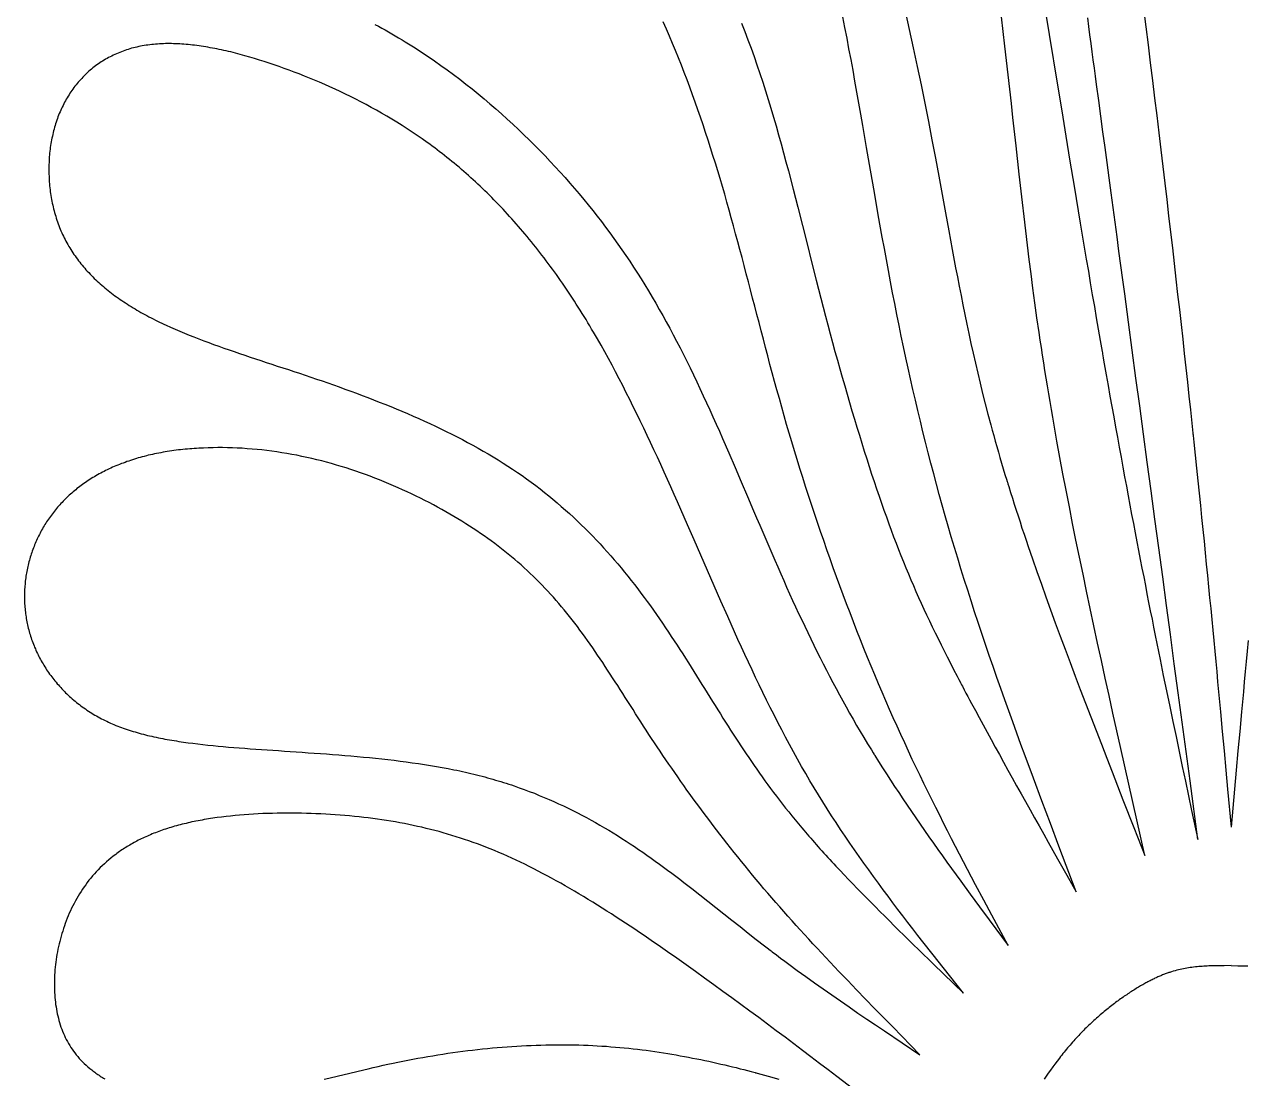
# Model space of a CAD drawing. Extents: x 0 to 279, y 0 to 212.
# Drawn here: x 77.96 to 91.02, y 118.59 to 129.85 of the extents above; entities that cross this region are included whole.
import ezdxf

# ---------------------------------------------------------------- set-up
doc = ezdxf.new("R2010")
doc.units = 0
doc.layers.add('LAYER_1', color=18, linetype='CONTINUOUS')

msp = doc.modelspace()

# ---------------------------------------------------------------- linework, layer by layer
at = {"layer": 'LAYER_1'}
for points in [[(88.814, 130.288), (88.903, 129.745), (88.992, 129.201), (89.037, 128.929), (89.081, 128.659), (89.125, 128.391), (89.17, 128.125), (89.192, 127.993), (89.213, 127.861), (89.235, 127.73), (89.257, 127.6), (89.279, 127.471), (89.3, 127.343), (89.322, 127.216), (89.343, 127.09), (89.364, 126.964), (89.386, 126.84), (89.407, 126.717), (89.428, 126.596), (89.448, 126.476), (89.469, 126.357), (89.472, 126.342), (89.473, 126.334), (89.474, 126.331), (89.474, 126.329), (89.477, 126.314), (89.482, 126.285), (89.492, 126.226), (89.512, 126.11), (89.533, 125.995), (89.553, 125.882), (89.573, 125.77), (89.593, 125.659), (89.612, 125.55), (89.632, 125.442), (89.651, 125.335), (89.671, 125.229), (89.69, 125.124), (89.709, 125.021), (89.728, 124.918), (89.747, 124.817), (89.766, 124.717), (89.784, 124.618), (89.803, 124.52), (89.822, 124.422), (89.84, 124.326), (89.858, 124.231), (89.876, 124.137), (89.895, 124.043), (89.913, 123.951), (89.931, 123.859), (89.948, 123.768), (89.966, 123.678), (89.984, 123.589), (90.002, 123.5), (90.019, 123.413), (90.037, 123.325), (90.054, 123.239), (90.071, 123.153), (90.089, 123.068), (90.123, 122.899), (90.157, 122.733), (90.191, 122.568), (90.225, 122.406), (90.259, 122.245), (90.292, 122.085), (90.326, 121.927), (90.359, 121.769), (90.392, 121.613), (90.425, 121.457), (90.492, 121.145), (90.408, 121.773), (90.324, 122.399), (90.282, 122.711), (90.24, 123.023), (90.198, 123.334), (90.157, 123.644), (90.116, 123.953), (90.074, 124.26), (90.033, 124.567), (89.992, 124.871), (89.952, 125.175), (89.911, 125.476), (89.871, 125.776), (89.831, 126.074), (89.791, 126.373), (89.751, 126.672), (89.711, 126.973), (89.69, 127.124), (89.67, 127.276), (89.649, 127.429), (89.629, 127.584), (89.608, 127.739), (89.587, 127.896), (89.565, 128.054), (89.544, 128.213), (89.522, 128.375), (89.5, 128.538), (89.478, 128.703), (89.456, 128.87), (89.433, 129.039), (89.41, 129.21), (89.399, 129.297), (89.387, 129.384), (89.375, 129.472), (89.363, 129.56), (89.351, 129.649), (89.339, 129.739), (89.327, 129.83), (89.315, 129.921)], [(89.911, 130.021), (89.935, 129.826), (89.96, 129.632), (89.984, 129.441), (90.007, 129.251), (90.03, 129.064), (90.053, 128.878), (90.075, 128.695), (90.097, 128.513), (90.118, 128.333), (90.139, 128.155), (90.16, 127.98), (90.18, 127.806), (90.2, 127.634), (90.22, 127.465), (90.239, 127.297), (90.258, 127.131), (90.276, 126.968), (90.295, 126.806), (90.312, 126.647), (90.33, 126.49), (90.347, 126.335), (90.364, 126.182), (90.38, 126.031), (90.396, 125.882), (90.412, 125.736), (90.427, 125.591), (90.435, 125.52), (90.438, 125.485), (90.439, 125.476), (90.44, 125.471), (90.44, 125.469), (90.44, 125.468), (90.441, 125.459), (90.449, 125.389), (90.463, 125.25), (90.477, 125.113), (90.492, 124.978), (90.505, 124.845), (90.519, 124.714), (90.532, 124.585), (90.545, 124.458), (90.558, 124.332), (90.57, 124.208), (90.582, 124.086), (90.594, 123.965), (90.606, 123.846), (90.618, 123.728), (90.629, 123.612), (90.64, 123.497), (90.651, 123.383), (90.662, 123.27), (90.672, 123.159), (90.683, 123.048), (90.693, 122.939), (90.703, 122.831), (90.714, 122.723), (90.723, 122.616), (90.733, 122.511), (90.753, 122.301), (90.772, 122.094), (90.79, 121.888), (90.809, 121.684), (90.846, 121.279)], [(81.701, 129.851), (81.738, 129.832), (81.774, 129.812), (81.81, 129.792), (81.846, 129.772), (81.882, 129.751), (81.918, 129.73), (81.954, 129.709), (81.99, 129.688), (82.025, 129.666), (82.06, 129.645), (82.131, 129.6), (82.2, 129.555), (82.27, 129.509), (82.338, 129.462), (82.406, 129.414), (82.474, 129.365), (82.541, 129.315), (82.607, 129.265), (82.673, 129.214), (82.738, 129.163), (82.802, 129.11), (82.866, 129.058), (82.929, 129.004), (82.991, 128.95), (83.053, 128.896), (83.114, 128.841), (83.174, 128.785), (83.233, 128.73), (83.292, 128.673), (83.35, 128.617), (83.407, 128.56), (83.463, 128.503), (83.518, 128.446), (83.573, 128.388), (83.627, 128.331), (83.68, 128.273), (83.732, 128.215), (83.783, 128.157), (83.834, 128.099), (83.883, 128.041), (83.932, 127.982), (83.98, 127.923), (84.027, 127.865), (84.074, 127.805), (84.12, 127.746), (84.165, 127.686), (84.209, 127.626), (84.253, 127.566), (84.296, 127.505), (84.339, 127.444), (84.381, 127.383), (84.423, 127.321), (84.464, 127.259), (84.504, 127.196), (84.544, 127.133), (84.584, 127.069), (84.623, 127.005), (84.662, 126.94), (84.7, 126.874), (84.738, 126.808), (84.776, 126.741), (84.813, 126.674), (84.85, 126.606), (84.887, 126.537), (84.923, 126.468), (84.96, 126.397), (84.996, 126.326), (85.031, 126.255), (85.067, 126.182), (85.103, 126.109), (85.138, 126.035), (85.173, 125.961), (85.208, 125.886), (85.243, 125.811), (85.277, 125.735), (85.311, 125.659), (85.346, 125.583), (85.38, 125.506), (85.414, 125.429), (85.481, 125.274), (85.548, 125.119), (85.614, 124.965), (85.68, 124.81), (85.746, 124.656), (85.778, 124.58), (85.811, 124.504), (85.843, 124.428), (85.875, 124.353), (85.908, 124.278), (85.94, 124.204), (85.972, 124.13), (86.004, 124.057), (86.036, 123.984), (86.068, 123.912), (86.099, 123.841), (86.131, 123.77), (86.163, 123.7), (86.195, 123.63), (86.227, 123.561), (86.26, 123.492), (86.292, 123.424), (86.324, 123.356), (86.357, 123.288), (86.39, 123.221), (86.423, 123.154), (86.456, 123.087), (86.49, 123.021), (86.524, 122.955), (86.558, 122.889), (86.593, 122.823), (86.628, 122.757), (86.663, 122.692), (86.699, 122.626), (86.735, 122.561), (86.772, 122.495), (86.809, 122.43), (86.847, 122.365), (86.885, 122.299), (86.924, 122.234), (86.964, 122.168), (87.004, 122.103), (87.024, 122.07), (87.034, 122.053), (87.035, 122.052), (87.035, 122.052), (87.036, 122.051), (87.037, 122.049), (87.04, 122.044), (87.081, 121.978), (87.123, 121.912), (87.165, 121.846), (87.208, 121.779), (87.252, 121.713), (87.296, 121.646), (87.341, 121.579), (87.386, 121.512), (87.432, 121.445), (87.478, 121.377), (87.525, 121.31), (87.572, 121.243), (87.619, 121.175), (87.667, 121.107), (87.715, 121.039), (87.764, 120.971), (87.812, 120.903), (87.861, 120.835), (87.96, 120.699), (88.06, 120.562), (88.161, 120.426), (88.262, 120.289), (88.464, 120.015), (88.291, 120.337), (88.205, 120.499), (88.118, 120.662), (88.032, 120.825), (87.946, 120.989), (87.904, 121.071), (87.861, 121.154), (87.818, 121.237), (87.776, 121.32), (87.734, 121.404), (87.691, 121.488), (87.649, 121.573), (87.607, 121.657), (87.566, 121.743), (87.524, 121.829), (87.483, 121.915), (87.441, 122.002), (87.4, 122.089), (87.36, 122.177), (87.319, 122.266), (87.279, 122.355), (87.238, 122.445), (87.198, 122.535), (87.159, 122.626), (87.119, 122.718), (87.08, 122.81), (87.041, 122.903), (87.002, 122.996), (86.964, 123.09), (86.925, 123.185), (86.888, 123.279), (86.85, 123.374), (86.813, 123.47), (86.776, 123.566), (86.739, 123.662), (86.703, 123.758), (86.668, 123.854), (86.632, 123.951), (86.597, 124.048), (86.563, 124.144), (86.528, 124.241), (86.495, 124.338), (86.461, 124.435), (86.428, 124.532), (86.396, 124.628), (86.364, 124.724), (86.333, 124.821), (86.302, 124.917), (86.271, 125.012), (86.241, 125.108), (86.212, 125.203), (86.183, 125.297), (86.154, 125.392), (86.127, 125.485), (86.099, 125.579), (86.073, 125.672), (86.046, 125.764), (86.021, 125.856), (85.995, 125.948), (85.97, 126.039), (85.946, 126.13), (85.921, 126.22), (85.897, 126.31), (85.874, 126.399), (85.85, 126.488), (85.827, 126.577), (85.804, 126.666), (85.781, 126.754), (85.758, 126.841), (85.735, 126.929), (85.713, 127.016), (85.69, 127.102), (85.668, 127.189), (85.645, 127.275), (85.623, 127.361), (85.6, 127.446), (85.577, 127.531), (85.554, 127.616), (85.531, 127.701), (85.508, 127.785), (85.484, 127.869), (85.461, 127.953), (85.437, 128.037), (85.413, 128.12), (85.388, 128.204), (85.363, 128.287), (85.338, 128.369), (85.312, 128.452), (85.286, 128.534), (85.26, 128.616), (85.233, 128.697), (85.206, 128.779), (85.178, 128.86), (85.151, 128.94), (85.122, 129.021), (85.093, 129.101), (85.064, 129.18), (85.035, 129.259), (85.005, 129.338), (84.974, 129.417), (84.943, 129.495), (84.911, 129.572), (84.879, 129.649), (84.847, 129.726), (84.814, 129.802), (84.78, 129.878)], [(85.618, 129.864), (85.653, 129.776), (85.686, 129.688), (85.719, 129.599), (85.751, 129.51), (85.782, 129.419), (85.813, 129.328), (85.843, 129.236), (85.873, 129.143), (85.902, 129.05), (85.93, 128.956), (85.958, 128.862), (85.986, 128.767), (86.013, 128.672), (86.04, 128.576), (86.066, 128.48), (86.092, 128.384), (86.118, 128.287), (86.169, 128.093), (86.219, 127.898), (86.268, 127.703), (86.317, 127.509), (86.365, 127.314), (86.414, 127.12), (86.464, 126.928), (86.488, 126.832), (86.514, 126.736), (86.539, 126.641), (86.564, 126.547), (86.59, 126.453), (86.615, 126.359), (86.641, 126.267), (86.667, 126.174), (86.693, 126.083), (86.719, 125.992), (86.745, 125.902), (86.771, 125.812), (86.797, 125.724), (86.823, 125.636), (86.849, 125.549), (86.876, 125.463), (86.902, 125.378), (86.928, 125.294), (86.955, 125.211), (86.981, 125.13), (87.007, 125.049), (87.034, 124.969), (87.06, 124.891), (87.086, 124.814), (87.112, 124.738), (87.138, 124.664), (87.164, 124.591), (87.19, 124.519), (87.216, 124.448), (87.242, 124.379), (87.268, 124.311), (87.294, 124.244), (87.32, 124.178), (87.346, 124.112), (87.372, 124.048), (87.399, 123.984), (87.426, 123.92), (87.453, 123.857), (87.48, 123.794), (87.508, 123.731), (87.536, 123.669), (87.565, 123.606), (87.594, 123.544), (87.624, 123.481), (87.654, 123.418), (87.685, 123.354), (87.716, 123.291), (87.748, 123.226), (87.781, 123.161), (87.814, 123.095), (87.848, 123.028), (87.883, 122.96), (87.919, 122.891), (87.938, 122.856), (87.956, 122.821), (87.959, 122.816), (87.96, 122.814), (87.96, 122.813), (87.96, 122.813), (87.963, 122.808), (87.967, 122.799), (87.977, 122.782), (87.996, 122.746), (88.015, 122.709), (88.035, 122.673), (88.054, 122.636), (88.074, 122.599), (88.115, 122.524), (88.156, 122.448), (88.198, 122.37), (88.24, 122.292), (88.284, 122.213), (88.328, 122.133), (88.372, 122.052), (88.417, 121.97), (88.463, 121.887), (88.509, 121.804), (88.556, 121.72), (88.603, 121.635), (88.651, 121.55), (88.699, 121.464), (88.747, 121.378), (88.796, 121.291), (88.845, 121.204), (88.894, 121.117), (88.993, 120.941), (89.092, 120.764), (89.192, 120.588), (89.008, 121.074), (88.916, 121.316), (88.825, 121.558), (88.735, 121.8), (88.646, 122.041), (88.602, 122.161), (88.558, 122.281), (88.515, 122.401), (88.472, 122.52), (88.429, 122.639), (88.387, 122.758), (88.346, 122.876), (88.304, 122.994), (88.264, 123.112), (88.224, 123.229), (88.184, 123.346), (88.145, 123.463), (88.107, 123.579), (88.07, 123.694), (88.033, 123.809), (87.996, 123.924), (87.961, 124.038), (87.926, 124.152), (87.892, 124.266), (87.858, 124.379), (87.825, 124.492), (87.793, 124.604), (87.761, 124.717), (87.73, 124.829), (87.7, 124.941), (87.67, 125.053), (87.64, 125.165), (87.611, 125.277), (87.583, 125.389), (87.555, 125.501), (87.528, 125.614), (87.501, 125.726), (87.474, 125.839), (87.448, 125.952), (87.423, 126.065), (87.397, 126.179), (87.373, 126.292), (87.348, 126.407), (87.324, 126.522), (87.3, 126.637), (87.277, 126.753), (87.254, 126.869), (87.231, 126.986), (87.209, 127.103), (87.186, 127.222), (87.164, 127.34), (87.143, 127.459), (87.121, 127.578), (87.078, 127.817), (87.036, 128.056), (86.995, 128.296), (86.953, 128.535), (86.912, 128.773), (86.891, 128.891), (86.871, 129.01), (86.85, 129.127), (86.829, 129.244), (86.808, 129.361), (86.787, 129.477), (86.765, 129.592), (86.744, 129.706), (86.722, 129.82), (86.7, 129.932)], [(87.364, 129.993), (87.408, 129.796), (87.452, 129.6), (87.494, 129.403), (87.535, 129.207), (87.574, 129.011), (87.613, 128.815), (87.651, 128.619), (87.688, 128.424), (87.725, 128.229), (87.761, 128.034), (87.796, 127.839), (87.832, 127.645), (87.868, 127.449), (87.904, 127.253), (87.923, 127.154), (87.942, 127.055), (87.962, 126.955), (87.982, 126.855), (88.002, 126.753), (88.024, 126.651), (88.045, 126.549), (88.068, 126.445), (88.091, 126.34), (88.115, 126.235), (88.14, 126.128), (88.166, 126.02), (88.193, 125.911), (88.221, 125.8), (88.25, 125.688), (88.28, 125.575), (88.296, 125.517), (88.311, 125.46), (88.327, 125.402), (88.344, 125.343), (88.361, 125.284), (88.378, 125.225), (88.395, 125.165), (88.413, 125.105), (88.431, 125.045), (88.45, 124.984), (88.452, 124.976), (88.453, 124.972), (88.454, 124.97), (88.454, 124.969), (88.457, 124.962), (88.461, 124.946), (88.471, 124.915), (88.49, 124.853), (88.51, 124.791), (88.53, 124.728), (88.55, 124.665), (88.571, 124.601), (88.592, 124.537), (88.613, 124.472), (88.635, 124.407), (88.657, 124.342), (88.68, 124.276), (88.725, 124.143), (88.772, 124.009), (88.82, 123.873), (88.869, 123.737), (88.918, 123.599), (88.969, 123.459), (89.021, 123.319), (89.074, 123.177), (89.127, 123.035), (89.181, 122.892), (89.236, 122.748), (89.291, 122.603), (89.347, 122.457), (89.404, 122.311), (89.461, 122.164), (89.518, 122.016), (89.576, 121.868), (89.692, 121.571), (89.809, 121.273), (89.927, 120.975), (89.841, 121.356), (89.755, 121.737), (89.669, 122.116), (89.627, 122.306), (89.585, 122.494), (89.543, 122.683), (89.502, 122.87), (89.461, 123.057), (89.421, 123.244), (89.381, 123.429), (89.342, 123.614), (89.303, 123.798), (89.265, 123.98), (89.227, 124.162), (89.19, 124.343), (89.154, 124.522), (89.119, 124.7), (89.085, 124.877), (89.051, 125.053), (89.019, 125.227), (88.987, 125.399), (88.972, 125.485), (88.957, 125.57), (88.942, 125.655), (88.927, 125.74), (88.913, 125.824), (88.899, 125.907), (88.885, 125.99), (88.871, 126.073), (88.858, 126.155), (88.845, 126.237), (88.832, 126.318), (88.82, 126.399), (88.808, 126.48), (88.796, 126.56), (88.773, 126.719), (88.751, 126.876), (88.73, 127.033), (88.71, 127.188), (88.69, 127.342), (88.671, 127.495), (88.653, 127.648), (88.635, 127.8), (88.617, 127.951), (88.583, 128.253), (88.55, 128.554), (88.517, 128.856), (88.5, 129.007), (88.483, 129.159), (88.466, 129.312), (88.448, 129.465), (88.431, 129.62), (88.412, 129.775), (88.393, 129.932)], [(91.029, 123.27), (91.019, 123.159), (91.008, 123.048), (90.998, 122.939), (90.988, 122.831), (90.978, 122.723), (90.968, 122.616), (90.958, 122.511), (90.939, 122.301), (90.92, 122.094), (90.901, 121.888), (90.882, 121.684), (90.846, 121.279)], [(86.816, 118.476), (86.634, 118.614), (86.543, 118.684), (86.451, 118.754), (86.359, 118.823), (86.267, 118.893), (86.175, 118.963), (86.082, 119.033), (85.988, 119.102), (85.895, 119.173), (85.801, 119.243), (85.706, 119.313), (85.61, 119.383), (85.515, 119.454), (85.418, 119.524), (85.321, 119.595), (85.223, 119.666), (85.125, 119.736), (85.026, 119.807), (84.927, 119.877), (84.827, 119.947), (84.727, 120.017), (84.677, 120.051), (84.627, 120.085), (84.577, 120.119), (84.527, 120.153), (84.477, 120.187), (84.427, 120.22), (84.377, 120.253), (84.327, 120.286), (84.277, 120.318), (84.227, 120.351), (84.177, 120.382), (84.127, 120.414), (84.078, 120.445), (84.028, 120.476), (83.979, 120.506), (83.929, 120.536), (83.88, 120.566), (83.831, 120.595), (83.782, 120.623), (83.733, 120.651), (83.685, 120.679), (83.636, 120.706), (83.588, 120.733), (83.54, 120.759), (83.492, 120.784), (83.444, 120.809), (83.397, 120.834), (83.35, 120.857), (83.303, 120.881), (83.256, 120.903), (83.209, 120.925), (83.163, 120.947), (83.117, 120.967), (83.07, 120.988), (83.025, 121.007), (82.979, 121.027), (82.933, 121.045), (82.887, 121.063), (82.842, 121.081), (82.796, 121.098), (82.75, 121.115), (82.705, 121.131), (82.659, 121.146), (82.614, 121.161), (82.568, 121.176), (82.523, 121.19), (82.477, 121.204), (82.431, 121.217), (82.386, 121.23), (82.34, 121.242), (82.294, 121.254), (82.248, 121.265), (82.201, 121.276), (82.155, 121.286), (82.108, 121.296), (82.062, 121.306), (82.015, 121.315), (81.968, 121.324), (81.92, 121.333), (81.872, 121.341), (81.825, 121.348), (81.776, 121.356), (81.728, 121.363), (81.679, 121.369), (81.63, 121.376), (81.581, 121.381), (81.531, 121.387), (81.481, 121.392), (81.43, 121.397), (81.38, 121.402), (81.329, 121.406), (81.277, 121.41), (81.226, 121.413), (81.175, 121.416), (81.123, 121.419), (81.071, 121.421), (81.02, 121.423), (80.968, 121.425), (80.916, 121.426), (80.864, 121.427), (80.812, 121.427), (80.761, 121.427), (80.709, 121.427), (80.658, 121.426), (80.607, 121.425), (80.555, 121.424), (80.505, 121.422), (80.454, 121.419), (80.404, 121.416), (80.354, 121.413), (80.304, 121.41), (80.255, 121.406), (80.206, 121.401), (80.158, 121.396), (80.11, 121.391), (80.062, 121.385), (80.015, 121.379), (79.992, 121.376), (79.969, 121.373), (79.946, 121.369), (79.923, 121.365), (79.9, 121.362), (79.878, 121.358), (79.856, 121.354), (79.833, 121.35), (79.811, 121.346), (79.789, 121.342), (79.768, 121.337), (79.746, 121.333), (79.725, 121.328), (79.704, 121.323), (79.683, 121.318), (79.662, 121.313), (79.641, 121.308), (79.621, 121.303), (79.601, 121.298), (79.581, 121.292), (79.561, 121.287), (79.541, 121.281), (79.522, 121.275), (79.503, 121.27), (79.484, 121.264), (79.465, 121.257), (79.446, 121.251), (79.428, 121.245), (79.41, 121.238), (79.392, 121.232), (79.374, 121.225), (79.356, 121.218), (79.339, 121.212), (79.321, 121.205), (79.304, 121.197), (79.287, 121.19), (79.27, 121.183), (79.254, 121.176), (79.237, 121.168), (79.221, 121.16), (79.205, 121.153), (79.189, 121.145), (79.173, 121.137), (79.158, 121.129), (79.142, 121.121), (79.127, 121.113), (79.112, 121.104), (79.097, 121.096), (79.083, 121.087), (79.068, 121.079), (79.054, 121.07), (79.039, 121.061), (79.025, 121.052), (79.012, 121.043), (78.998, 121.034), (78.984, 121.025), (78.971, 121.016), (78.958, 121.006), (78.944, 120.997), (78.932, 120.987), (78.906, 120.968), (78.881, 120.948), (78.857, 120.928), (78.834, 120.908), (78.811, 120.887), (78.788, 120.866), (78.766, 120.845), (78.745, 120.823), (78.724, 120.801), (78.704, 120.779), (78.684, 120.756), (78.665, 120.733), (78.646, 120.71), (78.628, 120.686), (78.611, 120.663), (78.594, 120.639), (78.577, 120.614), (78.561, 120.59), (78.545, 120.565), (78.53, 120.54), (78.515, 120.514), (78.501, 120.489), (78.487, 120.463), (78.474, 120.437), (78.461, 120.411), (78.448, 120.384), (78.436, 120.358), (78.425, 120.331), (78.414, 120.304), (78.403, 120.277), (78.393, 120.25), (78.383, 120.223), (78.374, 120.196), (78.365, 120.168), (78.356, 120.141), (78.348, 120.113), (78.341, 120.086), (78.334, 120.058), (78.327, 120.03), (78.321, 120.003), (78.315, 119.975), (78.309, 119.947), (78.304, 119.919), (78.3, 119.892), (78.296, 119.864), (78.292, 119.836), (78.289, 119.809), (78.286, 119.781), (78.283, 119.754), (78.281, 119.727), (78.279, 119.699), (78.278, 119.672), (78.277, 119.645), (78.277, 119.618), (78.277, 119.592), (78.277, 119.565), (78.278, 119.539), (78.279, 119.512), (78.28, 119.486), (78.282, 119.46), (78.285, 119.435), (78.287, 119.409), (78.29, 119.384), (78.294, 119.359), (78.298, 119.334), (78.302, 119.31), (78.307, 119.285), (78.313, 119.261), (78.319, 119.237), (78.325, 119.213), (78.332, 119.19), (78.339, 119.166), (78.347, 119.143), (78.355, 119.12), (78.364, 119.098), (78.373, 119.075), (78.383, 119.053), (78.393, 119.031), (78.404, 119.01), (78.415, 118.988), (78.427, 118.967), (78.44, 118.946), (78.453, 118.926), (78.466, 118.905), (78.48, 118.885), (78.495, 118.866), (78.51, 118.846), (78.526, 118.827), (78.543, 118.808), (78.56, 118.789), (78.578, 118.771), (78.596, 118.753), (78.615, 118.735), (78.635, 118.718), (78.655, 118.701), (78.665, 118.692), (78.676, 118.684), (78.686, 118.675), (78.697, 118.667), (78.708, 118.659), (78.719, 118.651), (78.731, 118.643), (78.742, 118.635), (78.754, 118.627), (78.765, 118.619), (78.777, 118.612), (78.79, 118.604), (78.802, 118.597), (78.814, 118.589)], [(90.846, 119.799), (90.773, 119.798), (90.737, 119.798), (90.7, 119.798), (90.664, 119.797), (90.628, 119.796), (90.61, 119.795), (90.591, 119.794), (90.573, 119.793), (90.555, 119.792), (90.537, 119.791), (90.519, 119.79), (90.501, 119.788), (90.483, 119.786), (90.465, 119.785), (90.447, 119.783), (90.429, 119.78), (90.411, 119.778), (90.393, 119.775), (90.375, 119.772), (90.357, 119.769), (90.339, 119.765), (90.321, 119.762), (90.303, 119.758), (90.284, 119.753), (90.266, 119.749), (90.248, 119.744), (90.229, 119.739), (90.211, 119.733), (90.201, 119.73), (90.192, 119.727), (90.183, 119.724), (90.173, 119.721), (90.164, 119.717), (90.154, 119.714), (90.144, 119.71), (90.135, 119.707), (90.125, 119.703), (90.115, 119.699), (90.105, 119.695), (90.095, 119.691), (90.085, 119.687), (90.075, 119.682), (90.065, 119.678), (90.055, 119.673), (90.045, 119.668), (90.034, 119.664), (90.024, 119.659), (90.013, 119.654), (90.003, 119.648), (89.992, 119.643), (89.981, 119.638), (89.97, 119.632), (89.959, 119.626), (89.948, 119.62), (89.937, 119.614), (89.926, 119.608), (89.915, 119.602), (89.903, 119.595), (89.892, 119.589), (89.88, 119.582), (89.868, 119.575), (89.856, 119.568), (89.844, 119.56), (89.832, 119.553), (89.82, 119.545), (89.808, 119.538), (89.795, 119.53), (89.783, 119.522), (89.77, 119.514), (89.757, 119.505), (89.745, 119.497), (89.732, 119.488), (89.719, 119.48), (89.706, 119.471), (89.693, 119.462), (89.68, 119.452), (89.667, 119.443), (89.653, 119.433), (89.64, 119.424), (89.627, 119.414), (89.613, 119.404), (89.6, 119.394), (89.586, 119.384), (89.573, 119.373), (89.559, 119.363), (89.546, 119.352), (89.532, 119.341), (89.519, 119.33), (89.505, 119.319), (89.491, 119.308), (89.478, 119.296), (89.464, 119.285), (89.45, 119.273), (89.436, 119.261), (89.423, 119.249), (89.409, 119.237), (89.395, 119.225), (89.382, 119.212), (89.368, 119.2), (89.354, 119.187), (89.341, 119.174), (89.327, 119.161), (89.313, 119.148), (89.3, 119.135), (89.286, 119.122), (89.273, 119.108), (89.259, 119.094), (89.246, 119.081), (89.232, 119.067), (89.219, 119.053), (89.206, 119.038), (89.192, 119.024), (89.179, 119.01), (89.166, 118.995), (89.153, 118.98), (89.14, 118.965), (89.127, 118.95), (89.114, 118.935), (89.101, 118.92), (89.088, 118.905), (89.075, 118.89), (89.063, 118.874), (89.05, 118.859), (89.038, 118.843), (89.025, 118.827), (89.013, 118.811), (88.989, 118.78), (88.964, 118.748), (88.941, 118.716), (88.917, 118.683), (88.894, 118.651), (88.871, 118.619), (88.849, 118.586)], [(90.846, 119.799), (90.918, 119.798), (90.955, 119.798), (90.991, 119.798), (91.027, 119.797)], [(81.157, 118.585), (81.208, 118.597), (81.312, 118.623), (81.417, 118.648), (81.522, 118.673), (81.628, 118.698), (81.681, 118.711), (81.734, 118.723), (81.787, 118.734), (81.84, 118.746), (81.894, 118.757), (81.947, 118.768), (82, 118.779), (82.053, 118.79), (82.107, 118.8), (82.16, 118.81), (82.213, 118.819), (82.267, 118.829), (82.32, 118.837), (82.373, 118.846), (82.426, 118.854), (82.479, 118.862), (82.533, 118.87), (82.586, 118.877), (82.639, 118.884), (82.692, 118.891), (82.744, 118.897), (82.797, 118.903), (82.85, 118.909), (82.903, 118.914), (82.955, 118.919), (83.008, 118.924), (83.06, 118.928), (83.112, 118.932), (83.164, 118.936), (83.216, 118.939), (83.268, 118.942), (83.32, 118.945), (83.371, 118.947), (83.423, 118.949), (83.474, 118.95), (83.525, 118.952), (83.576, 118.953), (83.627, 118.953), (83.678, 118.954), (83.728, 118.953), (83.778, 118.953), (83.829, 118.952), (83.878, 118.951), (83.928, 118.95), (83.978, 118.948), (84.027, 118.946), (84.076, 118.943), (84.125, 118.94), (84.173, 118.937), (84.222, 118.933), (84.27, 118.929), (84.318, 118.925), (84.365, 118.921), (84.413, 118.916), (84.46, 118.911), (84.507, 118.905), (84.554, 118.9), (84.6, 118.894), (84.646, 118.888), (84.692, 118.881), (84.738, 118.874), (84.784, 118.867), (84.829, 118.86), (84.874, 118.853), (84.919, 118.845), (84.963, 118.837), (85.008, 118.829), (85.052, 118.821), (85.095, 118.812), (85.139, 118.804), (85.182, 118.795), (85.225, 118.786), (85.268, 118.777), (85.311, 118.767), (85.353, 118.758), (85.395, 118.748), (85.437, 118.739), (85.478, 118.729), (85.519, 118.719), (85.56, 118.709), (85.601, 118.698), (85.641, 118.688), (85.681, 118.678), (85.721, 118.667), (85.761, 118.656), (85.766, 118.655), (85.768, 118.654), (85.769, 118.654), (85.77, 118.654), (85.77, 118.654), (85.775, 118.653), (85.785, 118.65), (85.824, 118.639), (85.863, 118.628), (85.902, 118.618), (85.94, 118.607), (85.978, 118.596), (86.016, 118.585)]]:
    msp.add_lwpolyline(points, dxfattribs=at)
for points in [[(87.989, 119.504), (87.772, 119.778), (87.663, 119.915), (87.555, 120.053), (87.501, 120.122), (87.448, 120.191), (87.394, 120.26), (87.341, 120.329), (87.288, 120.399), (87.235, 120.469), (87.183, 120.539), (87.13, 120.609), (87.079, 120.679), (87.027, 120.75), (86.976, 120.821), (86.925, 120.892), (86.874, 120.964), (86.824, 121.036), (86.774, 121.108), (86.725, 121.18), (86.676, 121.253), (86.627, 121.326), (86.579, 121.4), (86.532, 121.474), (86.485, 121.548), (86.439, 121.623), (86.393, 121.699), (86.348, 121.774), (86.303, 121.851), (86.259, 121.927), (86.215, 122.004), (86.172, 122.082), (86.13, 122.16), (86.088, 122.238), (86.046, 122.317), (86.005, 122.396), (85.965, 122.476), (85.924, 122.555), (85.885, 122.635), (85.845, 122.715), (85.806, 122.796), (85.768, 122.877), (85.729, 122.957), (85.691, 123.039), (85.654, 123.12), (85.616, 123.201), (85.579, 123.283), (85.542, 123.364), (85.505, 123.446), (85.469, 123.528), (85.396, 123.692), (85.324, 123.856), (85.253, 124.019), (85.182, 124.183), (85.111, 124.346), (85.04, 124.508), (84.969, 124.67), (84.933, 124.751), (84.898, 124.831), (84.862, 124.911), (84.826, 124.991), (84.79, 125.07), (84.754, 125.15), (84.718, 125.228), (84.682, 125.307), (84.646, 125.385), (84.609, 125.462), (84.572, 125.54), (84.536, 125.616), (84.499, 125.693), (84.461, 125.768), (84.424, 125.844), (84.386, 125.918), (84.349, 125.993), (84.311, 126.066), (84.272, 126.139), (84.234, 126.211), (84.195, 126.283), (84.156, 126.354), (84.116, 126.425), (84.077, 126.494), (84.037, 126.563), (84.016, 126.597), (83.996, 126.631), (83.976, 126.665), (83.956, 126.699), (83.935, 126.732), (83.915, 126.765), (83.894, 126.798), (83.873, 126.831), (83.852, 126.864), (83.832, 126.896), (83.811, 126.928), (83.789, 126.96), (83.768, 126.992), (83.747, 127.024), (83.726, 127.055), (83.704, 127.086), (83.683, 127.117), (83.661, 127.148), (83.639, 127.179), (83.618, 127.209), (83.596, 127.239), (83.574, 127.269), (83.552, 127.299), (83.53, 127.328), (83.507, 127.358), (83.485, 127.387), (83.463, 127.416), (83.44, 127.445), (83.418, 127.473), (83.395, 127.502), (83.372, 127.53), (83.349, 127.558), (83.326, 127.585), (83.303, 127.613), (83.28, 127.64), (83.257, 127.667), (83.234, 127.694), (83.21, 127.721), (83.187, 127.748), (83.163, 127.774), (83.14, 127.8), (83.116, 127.826), (83.092, 127.852), (83.069, 127.877), (83.045, 127.903), (83.02, 127.928), (82.996, 127.953), (82.972, 127.978), (82.948, 128.002), (82.923, 128.027), (82.899, 128.051), (82.874, 128.075), (82.85, 128.098), (82.825, 128.122), (82.8, 128.145), (82.775, 128.169), (82.75, 128.191), (82.725, 128.214), (82.7, 128.237), (82.675, 128.259), (82.649, 128.281), (82.624, 128.303), (82.599, 128.325), (82.573, 128.347), (82.547, 128.368), (82.522, 128.389), (82.496, 128.41), (82.47, 128.431), (82.444, 128.451), (82.418, 128.472), (82.392, 128.492), (82.365, 128.512), (82.339, 128.532), (82.313, 128.551), (82.286, 128.571), (82.259, 128.59), (82.206, 128.628), (82.153, 128.665), (82.099, 128.701), (82.045, 128.737), (81.99, 128.771), (81.936, 128.806), (81.881, 128.839), (81.827, 128.871), (81.772, 128.903), (81.717, 128.935), (81.662, 128.965), (81.606, 128.995), (81.551, 129.024), (81.496, 129.052), (81.441, 129.08), (81.386, 129.107), (81.33, 129.134), (81.275, 129.159), (81.22, 129.184), (81.165, 129.209), (81.11, 129.233), (81.056, 129.256), (81.001, 129.278), (80.947, 129.3), (80.892, 129.322), (80.838, 129.343), (80.784, 129.363), (80.731, 129.382), (80.677, 129.401), (80.624, 129.42), (80.572, 129.437), (80.519, 129.455), (80.467, 129.471), (80.415, 129.487), (80.363, 129.502), (80.312, 129.517), (80.261, 129.531), (80.211, 129.544), (80.186, 129.55), (80.161, 129.557), (80.136, 129.563), (80.111, 129.568), (80.086, 129.574), (80.062, 129.579), (80.037, 129.585), (80.013, 129.59), (79.989, 129.594), (79.964, 129.599), (79.94, 129.603), (79.916, 129.608), (79.893, 129.612), (79.869, 129.615), (79.845, 129.619), (79.822, 129.622), (79.798, 129.625), (79.775, 129.628), (79.752, 129.631), (79.729, 129.634), (79.706, 129.636), (79.683, 129.638), (79.66, 129.64), (79.638, 129.641), (79.616, 129.643), (79.593, 129.644), (79.571, 129.645), (79.549, 129.645), (79.527, 129.646), (79.505, 129.646), (79.484, 129.646), (79.462, 129.646), (79.441, 129.645), (79.42, 129.644), (79.399, 129.643), (79.378, 129.642), (79.357, 129.64), (79.336, 129.638), (79.316, 129.636), (79.296, 129.634), (79.276, 129.631), (79.256, 129.628), (79.236, 129.625), (79.216, 129.622), (79.196, 129.618), (79.177, 129.614), (79.158, 129.61), (79.139, 129.605), (79.12, 129.601), (79.101, 129.596), (79.082, 129.59), (79.064, 129.585), (79.046, 129.579), (79.028, 129.573), (79.01, 129.566), (78.992, 129.559), (78.974, 129.553), (78.957, 129.545), (78.94, 129.538), (78.922, 129.53), (78.906, 129.522), (78.889, 129.514), (78.872, 129.506), (78.856, 129.497), (78.84, 129.488), (78.824, 129.479), (78.808, 129.469), (78.792, 129.46), (78.777, 129.45), (78.761, 129.44), (78.746, 129.429), (78.731, 129.419), (78.717, 129.408), (78.702, 129.397), (78.688, 129.386), (78.674, 129.374), (78.66, 129.362), (78.646, 129.351), (78.632, 129.338), (78.619, 129.326), (78.606, 129.313), (78.593, 129.301), (78.58, 129.288), (78.568, 129.274), (78.555, 129.261), (78.543, 129.247), (78.531, 129.234), (78.519, 129.22), (78.508, 129.205), (78.496, 129.191), (78.485, 129.176), (78.474, 129.161), (78.464, 129.146), (78.453, 129.131), (78.443, 129.116), (78.433, 129.1), (78.423, 129.085), (78.413, 129.069), (78.404, 129.053), (78.395, 129.036), (78.386, 129.02), (78.377, 129.003), (78.369, 128.986), (78.36, 128.969), (78.352, 128.952), (78.344, 128.935), (78.337, 128.917), (78.329, 128.9), (78.322, 128.882), (78.315, 128.864), (78.309, 128.846), (78.302, 128.827), (78.296, 128.809), (78.29, 128.79), (78.284, 128.772), (78.279, 128.753), (78.273, 128.734), (78.268, 128.715), (78.263, 128.696), (78.259, 128.676), (78.255, 128.657), (78.25, 128.637), (78.247, 128.617), (78.243, 128.598), (78.24, 128.578), (78.236, 128.558), (78.233, 128.538), (78.231, 128.518), (78.228, 128.498), (78.226, 128.477), (78.224, 128.457), (78.222, 128.437), (78.221, 128.416), (78.22, 128.396), (78.219, 128.375), (78.218, 128.355), (78.217, 128.334), (78.217, 128.313), (78.217, 128.293), (78.217, 128.272), (78.218, 128.251), (78.219, 128.231), (78.22, 128.21), (78.221, 128.189), (78.222, 128.169), (78.224, 128.148), (78.226, 128.127), (78.228, 128.107), (78.23, 128.086), (78.233, 128.065), (78.236, 128.045), (78.239, 128.024), (78.243, 128.004), (78.246, 127.983), (78.25, 127.963), (78.254, 127.942), (78.259, 127.922), (78.263, 127.902), (78.268, 127.881), (78.274, 127.861), (78.279, 127.841), (78.285, 127.821), (78.291, 127.802), (78.297, 127.782), (78.303, 127.762), (78.31, 127.742), (78.317, 127.723), (78.324, 127.704), (78.331, 127.684), (78.339, 127.665), (78.347, 127.646), (78.355, 127.627), (78.364, 127.609), (78.373, 127.59), (78.382, 127.572), (78.391, 127.553), (78.4, 127.535), (78.41, 127.517), (78.42, 127.499), (78.43, 127.481), (78.441, 127.464), (78.452, 127.446), (78.463, 127.429), (78.474, 127.412), (78.486, 127.395), (78.497, 127.378), (78.509, 127.361), (78.522, 127.344), (78.534, 127.328), (78.547, 127.311), (78.56, 127.295), (78.573, 127.279), (78.587, 127.263), (78.6, 127.247), (78.614, 127.231), (78.628, 127.215), (78.643, 127.2), (78.657, 127.185), (78.672, 127.169), (78.687, 127.154), (78.703, 127.139), (78.718, 127.124), (78.734, 127.109), (78.75, 127.095), (78.766, 127.08), (78.783, 127.066), (78.8, 127.051), (78.816, 127.037), (78.834, 127.023), (78.851, 127.009), (78.869, 126.995), (78.886, 126.982), (78.904, 126.968), (78.923, 126.954), (78.941, 126.941), (78.96, 126.928), (78.979, 126.914), (78.998, 126.901), (79.017, 126.888), (79.037, 126.876), (79.057, 126.863), (79.076, 126.85), (79.097, 126.837), (79.117, 126.825), (79.138, 126.813), (79.158, 126.8), (79.179, 126.788), (79.201, 126.776), (79.222, 126.764), (79.244, 126.752), (79.265, 126.741), (79.287, 126.729), (79.31, 126.717), (79.332, 126.706), (79.355, 126.694), (79.378, 126.683), (79.401, 126.672), (79.424, 126.661), (79.447, 126.65), (79.471, 126.639), (79.518, 126.617), (79.567, 126.596), (79.616, 126.575), (79.666, 126.554), (79.716, 126.533), (79.767, 126.513), (79.819, 126.493), (79.872, 126.473), (79.925, 126.453), (79.978, 126.434), (80.032, 126.414), (80.087, 126.395), (80.142, 126.376), (80.198, 126.357), (80.254, 126.337), (80.31, 126.318), (80.367, 126.299), (80.425, 126.28), (80.482, 126.261), (80.54, 126.242), (80.599, 126.223), (80.658, 126.203), (80.717, 126.184), (80.776, 126.164), (80.836, 126.145), (80.895, 126.125), (80.956, 126.105), (81.016, 126.084), (81.076, 126.064), (81.137, 126.043), (81.198, 126.022), (81.259, 126.001), (81.32, 125.979), (81.381, 125.957), (81.442, 125.935), (81.503, 125.912), (81.564, 125.889), (81.625, 125.866), (81.686, 125.842), (81.747, 125.818), (81.808, 125.794), (81.869, 125.77), (81.929, 125.745), (81.989, 125.719), (82.05, 125.694), (82.11, 125.668), (82.169, 125.641), (82.229, 125.615), (82.288, 125.588), (82.347, 125.56), (82.405, 125.532), (82.463, 125.504), (82.521, 125.475), (82.578, 125.446), (82.635, 125.417), (82.691, 125.387), (82.747, 125.357), (82.802, 125.326), (82.857, 125.295), (82.911, 125.264), (82.965, 125.232), (83.018, 125.2), (83.07, 125.167), (83.122, 125.134), (83.172, 125.1), (83.223, 125.066), (83.272, 125.032), (83.321, 124.997), (83.37, 124.962), (83.418, 124.926), (83.465, 124.89), (83.511, 124.853), (83.557, 124.816), (83.603, 124.779), (83.648, 124.741), (83.692, 124.703), (83.736, 124.665), (83.779, 124.626), (83.821, 124.587), (83.863, 124.547), (83.905, 124.508), (83.946, 124.467), (83.987, 124.427), (84.027, 124.386), (84.066, 124.344), (84.106, 124.303), (84.144, 124.261), (84.182, 124.218), (84.22, 124.176), (84.258, 124.133), (84.295, 124.089), (84.331, 124.046), (84.367, 124.002), (84.403, 123.958), (84.438, 123.913), (84.473, 123.868), (84.508, 123.823), (84.542, 123.778), (84.576, 123.732), (84.61, 123.687), (84.643, 123.641), (84.676, 123.594), (84.708, 123.548), (84.741, 123.502), (84.773, 123.455), (84.804, 123.408), (84.836, 123.362), (84.867, 123.315), (84.898, 123.268), (84.928, 123.221), (84.959, 123.174), (84.989, 123.128), (85.019, 123.081), (85.049, 123.034), (85.078, 122.988), (85.107, 122.941), (85.136, 122.895), (85.165, 122.849), (85.194, 122.803), (85.223, 122.757), (85.251, 122.711), (85.279, 122.666), (85.307, 122.621), (85.335, 122.576), (85.363, 122.531), (85.391, 122.487), (85.418, 122.443), (85.446, 122.4), (85.473, 122.357), (85.501, 122.314), (85.528, 122.271), (85.556, 122.229), (85.583, 122.187), (85.611, 122.145), (85.638, 122.103), (85.666, 122.061), (85.694, 122.02), (85.722, 121.979), (85.751, 121.937), (85.78, 121.896), (85.808, 121.855), (85.838, 121.814), (85.867, 121.773), (85.898, 121.731), (85.928, 121.69), (85.959, 121.649), (85.99, 121.607), (86.022, 121.566), (86.055, 121.524), (86.088, 121.482), (86.121, 121.44), (86.155, 121.397), (86.19, 121.355), (86.226, 121.312), (86.262, 121.269), (86.281, 121.247), (86.299, 121.225), (86.318, 121.203), (86.337, 121.181), (86.356, 121.159), (86.376, 121.137), (86.395, 121.114), (86.415, 121.092), (86.435, 121.069), (86.455, 121.047), (86.476, 121.024), (86.497, 121.001), (86.518, 120.978), (86.539, 120.955), (86.56, 120.932), (86.581, 120.909), (86.603, 120.885), (86.625, 120.862), (86.669, 120.815), (86.714, 120.767), (86.76, 120.719), (86.806, 120.671), (86.853, 120.623), (86.901, 120.574), (86.949, 120.525), (86.998, 120.475), (87.047, 120.426), (87.096, 120.376), (87.147, 120.326), (87.197, 120.276), (87.248, 120.225), (87.299, 120.174), (87.351, 120.123), (87.403, 120.072), (87.455, 120.021), (87.508, 119.97), (87.561, 119.918), (87.614, 119.867), (87.667, 119.815), (87.774, 119.712), (87.882, 119.608)], [(87.523, 118.847), (87.329, 119.045), (87.232, 119.144), (87.135, 119.243), (87.038, 119.342), (86.942, 119.441), (86.847, 119.54), (86.752, 119.639), (86.658, 119.737), (86.611, 119.787), (86.564, 119.836), (86.518, 119.885), (86.472, 119.934), (86.426, 119.984), (86.38, 120.033), (86.335, 120.082), (86.29, 120.131), (86.245, 120.18), (86.201, 120.229), (86.157, 120.278), (86.113, 120.327), (86.069, 120.376), (86.026, 120.425), (85.983, 120.474), (85.941, 120.523), (85.899, 120.572), (85.857, 120.62), (85.816, 120.669), (85.775, 120.718), (85.735, 120.766), (85.694, 120.815), (85.655, 120.863), (85.615, 120.912), (85.576, 120.96), (85.538, 121.008), (85.499, 121.057), (85.461, 121.105), (85.424, 121.153), (85.387, 121.201), (85.35, 121.249), (85.313, 121.296), (85.277, 121.344), (85.242, 121.391), (85.206, 121.439), (85.171, 121.486), (85.136, 121.533), (85.102, 121.58), (85.068, 121.627), (85.034, 121.674), (85.001, 121.721), (84.968, 121.767), (84.936, 121.814), (84.903, 121.86), (84.871, 121.906), (84.84, 121.952), (84.809, 121.998), (84.778, 122.043), (84.747, 122.089), (84.717, 122.134), (84.687, 122.179), (84.657, 122.224), (84.628, 122.269), (84.599, 122.313), (84.57, 122.358), (84.542, 122.402), (84.513, 122.446), (84.485, 122.489), (84.458, 122.533), (84.43, 122.576), (84.402, 122.619), (84.375, 122.662), (84.348, 122.704), (84.321, 122.747), (84.294, 122.789), (84.267, 122.83), (84.24, 122.872), (84.214, 122.913), (84.187, 122.954), (84.16, 122.994), (84.134, 123.035), (84.107, 123.075), (84.08, 123.114), (84.054, 123.154), (84.027, 123.193), (84, 123.231), (83.973, 123.27), (83.946, 123.307), (83.919, 123.345), (83.891, 123.382), (83.864, 123.419), (83.836, 123.456), (83.809, 123.492), (83.781, 123.527), (83.752, 123.563), (83.724, 123.598), (83.695, 123.632), (83.666, 123.666), (83.637, 123.7), (83.607, 123.733), (83.578, 123.766), (83.548, 123.799), (83.517, 123.831), (83.487, 123.863), (83.455, 123.895), (83.424, 123.926), (83.392, 123.957), (83.36, 123.988), (83.328, 124.018), (83.295, 124.048), (83.262, 124.078), (83.228, 124.108), (83.194, 124.137), (83.16, 124.166), (83.125, 124.194), (83.09, 124.223), (83.054, 124.251), (83.018, 124.279), (82.982, 124.306), (82.944, 124.334), (82.907, 124.361), (82.869, 124.388), (82.83, 124.414), (82.791, 124.441), (82.751, 124.467), (82.711, 124.493), (82.671, 124.519), (82.629, 124.545), (82.587, 124.571), (82.545, 124.596), (82.502, 124.621), (82.458, 124.646), (82.414, 124.671), (82.37, 124.695), (82.325, 124.72), (82.279, 124.744), (82.233, 124.767), (82.187, 124.791), (82.14, 124.814), (82.093, 124.837), (82.045, 124.859), (81.997, 124.881), (81.948, 124.903), (81.899, 124.924), (81.85, 124.945), (81.801, 124.966), (81.751, 124.986), (81.7, 125.006), (81.65, 125.025), (81.599, 125.043), (81.548, 125.062), (81.497, 125.08), (81.445, 125.097), (81.393, 125.114), (81.341, 125.13), (81.289, 125.145), (81.237, 125.161), (81.184, 125.175), (81.132, 125.189), (81.079, 125.202), (81.026, 125.215), (80.973, 125.227), (80.92, 125.238), (80.867, 125.249), (80.813, 125.259), (80.76, 125.269), (80.707, 125.277), (80.653, 125.285), (80.6, 125.293), (80.547, 125.3), (80.494, 125.306), (80.441, 125.311), (80.388, 125.316), (80.335, 125.32), (80.282, 125.324), (80.23, 125.326), (80.178, 125.328), (80.126, 125.33), (80.074, 125.331), (80.023, 125.331), (79.972, 125.33), (79.921, 125.329), (79.871, 125.327), (79.821, 125.325), (79.796, 125.323), (79.771, 125.322), (79.746, 125.32), (79.722, 125.318), (79.697, 125.316), (79.673, 125.313), (79.649, 125.311), (79.625, 125.308), (79.601, 125.306), (79.577, 125.303), (79.553, 125.299), (79.53, 125.296), (79.507, 125.293), (79.483, 125.289), (79.46, 125.285), (79.437, 125.281), (79.414, 125.277), (79.392, 125.273), (79.369, 125.268), (79.347, 125.264), (79.324, 125.259), (79.302, 125.254), (79.28, 125.249), (79.259, 125.244), (79.237, 125.238), (79.216, 125.232), (79.194, 125.227), (79.173, 125.221), (79.153, 125.215), (79.132, 125.208), (79.111, 125.202), (79.091, 125.195), (79.071, 125.188), (79.051, 125.182), (79.031, 125.174), (79.011, 125.167), (78.992, 125.16), (78.972, 125.152), (78.953, 125.145), (78.934, 125.137), (78.916, 125.129), (78.897, 125.121), (78.879, 125.112), (78.86, 125.104), (78.842, 125.095), (78.824, 125.086), (78.807, 125.078), (78.789, 125.068), (78.772, 125.059), (78.755, 125.05), (78.738, 125.04), (78.721, 125.031), (78.704, 125.021), (78.688, 125.011), (78.671, 125.001), (78.655, 124.991), (78.639, 124.981), (78.623, 124.97), (78.608, 124.96), (78.592, 124.949), (78.577, 124.938), (78.562, 124.927), (78.547, 124.916), (78.533, 124.905), (78.518, 124.893), (78.504, 124.882), (78.49, 124.87), (78.476, 124.858), (78.462, 124.846), (78.448, 124.834), (78.435, 124.822), (78.421, 124.81), (78.408, 124.797), (78.396, 124.785), (78.383, 124.772), (78.37, 124.759), (78.358, 124.746), (78.346, 124.733), (78.334, 124.72), (78.322, 124.707), (78.31, 124.694), (78.299, 124.68), (78.288, 124.667), (78.276, 124.653), (78.266, 124.639), (78.255, 124.625), (78.244, 124.611), (78.234, 124.597), (78.224, 124.583), (78.214, 124.568), (78.204, 124.554), (78.194, 124.539), (78.185, 124.524), (78.175, 124.51), (78.166, 124.495), (78.157, 124.48), (78.149, 124.464), (78.14, 124.449), (78.132, 124.434), (78.124, 124.419), (78.116, 124.403), (78.108, 124.387), (78.1, 124.372), (78.093, 124.356), (78.086, 124.34), (78.079, 124.324), (78.072, 124.308), (78.065, 124.292), (78.059, 124.276), (78.052, 124.26), (78.046, 124.243), (78.04, 124.227), (78.035, 124.211), (78.029, 124.194), (78.024, 124.178), (78.019, 124.161), (78.014, 124.144), (78.009, 124.128), (78.005, 124.111), (78, 124.094), (77.996, 124.077), (77.992, 124.06), (77.989, 124.043), (77.985, 124.026), (77.982, 124.009), (77.979, 123.992), (77.976, 123.975), (77.973, 123.958), (77.971, 123.94), (77.968, 123.923), (77.966, 123.906), (77.964, 123.889), (77.963, 123.871), (77.961, 123.854), (77.96, 123.837), (77.959, 123.819), (77.958, 123.802), (77.957, 123.784), (77.957, 123.767), (77.957, 123.75), (77.957, 123.732), (77.957, 123.715), (77.957, 123.697), (77.958, 123.68), (77.959, 123.662), (77.96, 123.645), (77.961, 123.628), (77.963, 123.61), (77.965, 123.593), (77.967, 123.575), (77.969, 123.558), (77.971, 123.54), (77.974, 123.523), (77.976, 123.506), (77.98, 123.488), (77.983, 123.471), (77.986, 123.454), (77.99, 123.437), (77.994, 123.419), (77.998, 123.402), (78.002, 123.385), (78.007, 123.368), (78.012, 123.351), (78.017, 123.334), (78.022, 123.317), (78.028, 123.3), (78.033, 123.283), (78.039, 123.266), (78.046, 123.25), (78.052, 123.233), (78.059, 123.216), (78.065, 123.2), (78.073, 123.183), (78.08, 123.167), (78.087, 123.15), (78.095, 123.134), (78.103, 123.118), (78.111, 123.101), (78.119, 123.085), (78.128, 123.069), (78.137, 123.053), (78.146, 123.037), (78.155, 123.021), (78.165, 123.006), (78.174, 122.99), (78.184, 122.975), (78.194, 122.959), (78.204, 122.944), (78.215, 122.929), (78.226, 122.913), (78.237, 122.898), (78.248, 122.883), (78.259, 122.869), (78.271, 122.854), (78.282, 122.839), (78.294, 122.825), (78.306, 122.81), (78.319, 122.796), (78.331, 122.782), (78.344, 122.768), (78.357, 122.754), (78.37, 122.74), (78.383, 122.727), (78.397, 122.713), (78.411, 122.7), (78.425, 122.687), (78.439, 122.674), (78.453, 122.661), (78.468, 122.648), (78.483, 122.635), (78.498, 122.623), (78.513, 122.61), (78.528, 122.598), (78.544, 122.586), (78.559, 122.574), (78.575, 122.562), (78.591, 122.551), (78.608, 122.54), (78.624, 122.528), (78.641, 122.517), (78.658, 122.506), (78.675, 122.496), (78.692, 122.485), (78.709, 122.475), (78.727, 122.465), (78.745, 122.455), (78.763, 122.445), (78.781, 122.435), (78.799, 122.426), (78.818, 122.417), (78.837, 122.408), (78.856, 122.399), (78.875, 122.39), (78.894, 122.382), (78.913, 122.373), (78.933, 122.365), (78.953, 122.357), (78.973, 122.35), (78.993, 122.342), (79.013, 122.335), (79.034, 122.327), (79.055, 122.32), (79.076, 122.313), (79.097, 122.307), (79.118, 122.3), (79.139, 122.294), (79.161, 122.287), (79.183, 122.281), (79.205, 122.275), (79.227, 122.27), (79.249, 122.264), (79.272, 122.258), (79.294, 122.253), (79.317, 122.248), (79.34, 122.243), (79.363, 122.238), (79.387, 122.233), (79.41, 122.228), (79.434, 122.223), (79.458, 122.219), (79.482, 122.214), (79.506, 122.21), (79.53, 122.206), (79.555, 122.202), (79.58, 122.198), (79.605, 122.194), (79.63, 122.19), (79.655, 122.186), (79.706, 122.179), (79.757, 122.173), (79.81, 122.166), (79.863, 122.16), (79.916, 122.154), (79.971, 122.149), (80.026, 122.143), (80.081, 122.138), (80.137, 122.133), (80.194, 122.129), (80.252, 122.124), (80.31, 122.12), (80.369, 122.115), (80.428, 122.111), (80.488, 122.107), (80.549, 122.103), (80.61, 122.099), (80.672, 122.095), (80.734, 122.09), (80.797, 122.086), (80.861, 122.082), (80.924, 122.078), (80.989, 122.073), (81.053, 122.069), (81.118, 122.064), (81.183, 122.059), (81.248, 122.054), (81.314, 122.049), (81.379, 122.044), (81.445, 122.038), (81.511, 122.032), (81.577, 122.026), (81.642, 122.02), (81.708, 122.013), (81.774, 122.006), (81.84, 121.999), (81.905, 121.992), (81.97, 121.983), (82.036, 121.975), (82.1, 121.966), (82.165, 121.957), (82.229, 121.947), (82.293, 121.937), (82.357, 121.926), (82.42, 121.915), (82.482, 121.904), (82.544, 121.891), (82.575, 121.885), (82.606, 121.879), (82.636, 121.872), (82.667, 121.865), (82.697, 121.858), (82.727, 121.851), (82.757, 121.844), (82.786, 121.837), (82.816, 121.829), (82.845, 121.821), (82.875, 121.814), (82.904, 121.806), (82.933, 121.798), (82.962, 121.789), (82.99, 121.781), (83.019, 121.772), (83.047, 121.764), (83.075, 121.755), (83.104, 121.746), (83.132, 121.737), (83.159, 121.728), (83.187, 121.718), (83.242, 121.699), (83.296, 121.68), (83.35, 121.659), (83.404, 121.639), (83.457, 121.617), (83.509, 121.596), (83.561, 121.574), (83.612, 121.551), (83.663, 121.528), (83.714, 121.504), (83.764, 121.48), (83.814, 121.456), (83.863, 121.431), (83.912, 121.405), (83.961, 121.379), (84.009, 121.353), (84.057, 121.326), (84.104, 121.299), (84.152, 121.272), (84.198, 121.244), (84.245, 121.216), (84.291, 121.187), (84.337, 121.158), (84.383, 121.129), (84.428, 121.1), (84.473, 121.07), (84.518, 121.039), (84.563, 121.009), (84.607, 120.978), (84.652, 120.947), (84.696, 120.915), (84.74, 120.883), (84.784, 120.851), (84.827, 120.819), (84.871, 120.787), (84.914, 120.754), (84.957, 120.721), (85, 120.688), (85.086, 120.622), (85.172, 120.555), (85.258, 120.487), (85.344, 120.419), (85.429, 120.351), (85.515, 120.283), (85.601, 120.215), (85.688, 120.146), (85.775, 120.078), (85.862, 120.01), (85.906, 119.977), (85.928, 119.96), (85.934, 119.955), (85.937, 119.953), (85.938, 119.952), (85.939, 119.952), (85.939, 119.952), (85.945, 119.947), (85.989, 119.914), (86.034, 119.88), (86.078, 119.847), (86.123, 119.814), (86.213, 119.747), (86.304, 119.681), (86.396, 119.616), (86.488, 119.551), (86.581, 119.486), (86.674, 119.421), (86.767, 119.357), (86.861, 119.292), (86.955, 119.228), (87.049, 119.165), (87.144, 119.101), (87.333, 118.974)]]:
    msp.add_lwpolyline(points, close=True, dxfattribs=at)

doc.saveas('drawing.dxf')
